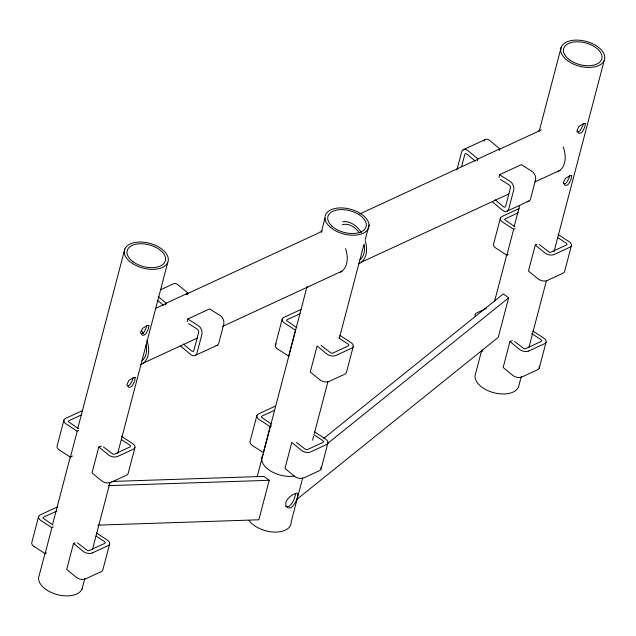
<?xml version="1.0" encoding="UTF-8"?>
<svg xmlns="http://www.w3.org/2000/svg" width="636" height="636" viewBox="0 0 636 636"><rect width="100%" height="100%" fill="white"/><g stroke="black" fill="none" stroke-linecap="round" stroke-linejoin="round"><path stroke-width="0.95" d="M132.988 377.76L132.733 379.533L130.308 384.279L129.052 385.464L127.542 385.758M146.638 325.719L146.383 327.492L143.959 332.238L142.703 333.423L141.2 333.717M569.419 175.822L569.164 177.595L566.74 182.341L565.484 183.526L563.981 183.82M583.069 123.781L582.815 125.554L580.39 130.3L579.142 131.485L576.876 131.93M187.262 321.792L187.779 318.994L209.602 308.897L220.151 315.543A6.447 4.365 65.2 0 1 223.753 324.209L218.816 342.995A6.447 4.365 65.2 0 1 216.001 345.698M499.037 177.531L499.554 174.741L521.377 164.637L531.927 171.283A6.447 4.365 65.2 0 1 535.52 179.948L530.591 198.734A6.447 4.365 65.2 0 1 527.037 201.437M295.605 493.655C294.85 498.505 292.902 503.14 289.094 506.399L285.779 506.359M38.613 516.551L31.8 542.524A6.447 3.673 14.7 0 0 34.034 546.467M63.926 420.07L57.113 446.043A6.447 3.673 14.7 0 0 59.347 449.986L70.413 457.181L72.456 456.012M44.957 553.455L39.162 575.54A22.538 12.831 14.7 0 0 57.232 594.612A22.538 12.831 14.7 0 0 82.601 587.108M52.518 524.644L70.405 456.449M77.711 428.6L124.831 249.002M34.034 546.467L45.1 553.654L51.913 527.681L53.281 526.902M70.413 457.181L77.226 431.2L78.594 430.421M75.127 542.858L73.514 543.454L66.701 569.427L76.272 577.313A6.447 3.673 14.7 0 0 85.455 578.935L101.235 571.637A6.447 3.673 14.7 0 0 102.809 570.007L109.623 544.034M101.243 446.082L98.826 446.981L92.013 472.953L101.585 480.832A6.447 3.673 14.7 0 0 110.767 482.462L126.548 475.156A6.447 3.673 14.7 0 0 128.114 473.534L134.935 447.561M82.1 588.936L84.874 578.37M92.427 549.56L110.068 482.327M117.628 453.516L167.769 262.398A22.538 12.831 14.7 0 0 139.888 242.038A22.538 12.831 14.7 0 0 131.239 262.668A22.538 12.831 14.7 0 0 167.769 262.398M256.896 415.547L250.075 441.527A6.447 3.673 14.7 0 0 252.317 445.47L263.376 452.657L270.197 426.684L271.556 425.905M275.388 345.046L282.201 319.073M257.183 476.658L307.093 286.415M321.212 232.601L324.996 218.188M111.769 481.468L263.868 476.404L269.203 480.299L258.844 519.787L97.849 525.145M302.752 477.668L291.177 521.806A22.538 12.831 14.7 0 1 274.164 532.07A22.538 12.831 14.7 0 1 249.074 520.367M312.578 440.207L313.588 436.36M314.343 433.482L327.961 381.592M339.306 338.344L363.76 245.138M365.271 239.375L369.047 224.961M321.085 469.01L327.898 443.038M353.211 346.564L346.397 372.537A6.447 3.673 14.7 0 1 344.831 374.159L329.043 381.465A6.447 3.673 14.7 0 1 319.86 379.835L310.288 371.957L317.102 345.984L326.673 353.862A6.447 3.673 14.7 0 0 335.856 355.492L351.644 348.186A6.447 3.673 14.7 0 0 350.977 342.621L339.91 335.426M456.926 169.86L461.609 152.012A6.447 4.365 65.2 0 1 467.865 150.541L477.954 158.96L499.777 148.864L489.688 140.437A6.447 4.365 65.2 0 0 483.773 141.017M461.609 166.56L464.813 154.349L465.552 153.57L466.927 154.103L475.259 161.067M500.381 218.124L493.568 244.097A6.447 3.673 14.7 0 0 495.802 248.04L506.868 255.235L508.236 254.456M481.396 351.517L475.601 373.602A22.538 12.831 14.7 0 0 492.073 392.213A22.538 12.831 14.7 0 0 518.531 386.998L521.305 376.433M494.498 301.575L506.844 254.511M514.15 226.662L519.692 205.531M539.09 131.58L561.262 47.064M482.04 349.856L481.555 351.708L482.923 350.929M506.868 255.235L513.681 229.262L515.049 228.475M323.772 438.371L503.315 293.935L508.649 297.831L498.29 337.319L297.076 499.188M512.393 340.61L509.969 341.508L503.156 367.481L512.727 375.367A6.447 3.673 14.7 0 0 521.91 376.989L537.698 369.691A6.447 3.673 14.7 0 0 539.042 366.217M536.895 244.431L535.281 245.035L528.468 271.008L538.04 278.886A6.447 3.673 14.7 0 0 547.222 280.516L563.003 273.21A6.447 3.673 14.7 0 0 564.577 271.588L571.39 245.615M528.866 347.622L546.499 280.389M554.059 251.578L604.2 60.46A22.538 12.831 14.7 0 0 576.319 40.1A22.538 12.831 14.7 0 0 567.67 60.73A22.538 12.831 14.7 0 0 604.2 60.46M539.264 368.061L546.078 342.089M165.591 304.906L166.179 303.221L188.002 293.124L177.913 284.697A6.447 4.365 65.2 0 0 173.143 283.958L160.916 289.611M187.413 294.81L188.002 293.124M477.366 160.646L477.954 158.96M499.188 150.549L499.777 148.864M327.556 443.515L508.649 297.831M45.1 553.654L46.468 552.875M463.088 149.794L484.91 139.697M155.351 308.516L166.131 303.523M185.903 294.381L318.898 232.84A22.538 15.248 65.2 0 1 322.436 230.995M359.801 213.919L476.618 159.859M499.085 149.468L536.832 132.002A22.538 15.248 65.2 0 1 541.363 129.919M143.474 363.013L197.399 338.066M222.56 326.427L342.073 271.119M361.407 262.175L508.784 193.988M534.844 181.928L560.006 170.289M195.514 355.309L217.345 345.205M507.29 211.049L529.112 200.952M81.845 414.696L68.696 420.786L68.219 421.541L78.3 428.569M300.12 313.699L286.971 319.789L286.494 320.544L296.575 327.564M518.3 212.75L505.151 218.84L504.674 219.595L514.755 226.623M486.286 308.516L476.642 312.976A6.447 3.673 14.7 0 0 475.291 316.45M56.532 511.177L43.383 517.259L42.906 518.022L52.987 525.042M274.816 410.172L261.658 416.262L261.181 417.025L271.262 424.045M92.268 552.962L108.056 545.656A6.447 3.673 14.7 0 0 107.389 540.091L96.322 532.904M528.723 351.016L544.511 343.71A6.447 3.673 14.7 0 0 543.844 338.145L532.777 330.959M108.207 485.658L269.203 480.299M499.554 174.741L510.104 181.387A6.447 4.365 65.2 0 1 513.697 190.053L508.768 208.839A6.447 4.365 65.2 0 1 502.512 210.301L492.431 201.882M500.453 179.463L509.166 184.949L510.334 186.276L510.501 187.715L505.572 206.501L504.825 207.272L503.45 206.74L495.118 199.784M187.779 318.994L198.329 325.64A6.447 4.365 65.2 0 1 201.922 334.305L196.993 353.091A6.447 4.365 65.2 0 1 190.744 354.562L180.656 346.143M188.677 323.724L197.391 329.21L198.559 330.537L198.726 331.968L193.797 350.754L193.05 351.533L191.674 350.993L183.351 344.036M558.09 234.477L569.148 241.672A6.447 3.673 14.7 0 1 569.824 247.237L554.035 254.543A6.447 3.673 14.7 0 1 544.853 252.913L535.281 245.035M557.844 237.657L566.151 243.055L567.097 244.137L566.62 244.9L550.832 252.206L549.456 252.301L539.225 244.423M513.681 229.262L502.615 222.067A6.447 3.673 14.7 0 1 501.947 216.502L517.736 209.196A6.447 3.673 14.7 0 1 519.143 208.783M531.704 333.598L540.846 339.537L541.785 340.618L541.308 341.381L525.527 348.679L524.144 348.782L514.635 341.492M338.837 338.066L347.979 344.004L348.918 345.086L348.441 345.849L332.66 353.155L331.276 353.25L321.045 345.372M314.597 431.908L325.664 439.094A6.447 3.673 14.7 0 1 326.332 444.659L310.543 451.965A6.447 3.673 14.7 0 1 301.369 450.336L291.797 442.457L284.976 468.43L294.548 476.316A6.447 3.673 14.7 0 0 303.738 477.938L319.518 470.632A6.447 3.673 14.7 0 0 320.862 467.166M313.532 434.547L322.667 440.478L323.605 441.567L323.136 442.322L307.347 449.628L305.964 449.724L296.455 442.441M270.197 426.684L259.13 419.49A6.447 3.673 14.7 0 1 258.462 413.925L274.243 406.619A6.447 3.673 14.7 0 1 275.658 406.205M121.635 436.423L132.693 443.618A6.447 3.673 14.7 0 1 133.361 449.183L117.581 456.489A6.447 3.673 14.7 0 1 108.398 454.859L98.826 446.981M121.389 439.603L129.696 445.001L130.642 446.082L130.165 446.846L114.377 454.152L113.001 454.247L103.485 446.965M77.226 431.2L66.16 424.013A6.447 3.673 14.7 0 1 65.492 418.448L81.281 411.142A6.447 3.673 14.7 0 1 82.688 410.729M96.084 536.084L104.391 541.482L105.33 542.564L104.853 543.319L89.072 550.625L87.689 550.728L77.457 542.85M51.913 527.681L40.847 520.494A6.447 3.673 14.7 0 1 40.179 514.922L55.968 507.623A6.447 3.673 14.7 0 1 57.375 507.202M509.969 341.508L519.54 349.387A6.447 3.673 14.7 0 0 528.723 351.016M73.514 543.454L83.085 551.332A6.447 3.673 14.7 0 0 92.268 552.962M158.253 296.599L166.179 303.221M157.426 300.264L163.484 305.32M294.762 476.038A22.538 12.831 14.7 0 1 269.489 470.298A22.538 12.831 14.7 0 1 263.113 454.573M276.239 343.861A6.447 3.673 14.7 0 0 277.622 348.989L288.688 356.184L295.502 330.203L284.435 323.016A6.447 3.673 14.7 0 1 283.767 317.451L299.556 310.145A6.447 3.673 14.7 0 1 300.963 309.732M141.224 330.33A22.538 15.248 65.2 0 1 143.513 333.431M146.94 340.451A22.538 15.248 65.2 0 1 140.914 364.523M146.153 344.943A19.74 13.356 65.2 0 1 142.035 360.636M345.539 248.557A22.538 15.248 65.2 0 1 340.427 272.2M342.764 221.805A22.538 15.248 65.2 0 1 361.439 232.593M365.183 240.559A22.538 15.248 65.2 0 1 358.839 263.686M342.279 224.818A19.74 13.356 65.2 0 1 359.34 232.919M364.086 244.105A19.74 13.356 65.2 0 1 359.968 259.798M563.122 146.781A22.538 15.248 65.2 0 1 557.438 171.792M297.855 494.228C297.72 499.467 294.722 504.269 291.097 507.854L287.782 507.822L285.842 505.922L285.755 502.631C287.544 497.67 291.98 494.601 296.829 492.995L297.855 494.228M135.237 377.442L134.729 380.996L132.304 385.742L131.048 386.927L128.79 387.372L126.826 384.653L128.901 380.376L133.457 377.752L135.237 377.442M148.896 325.401L148.379 328.955L145.962 333.701L144.706 334.886L142.44 335.331L140.476 332.612L142.559 328.335L147.107 325.712L148.896 325.401M571.677 175.504L571.16 179.058L568.743 183.804L567.487 184.989L565.221 185.434L563.258 182.715L565.34 178.438L569.888 175.814L571.677 175.504M585.327 123.464L584.818 127.017L582.393 131.763L581.137 132.94L578.879 133.393L576.916 130.674L578.991 126.397L583.546 123.774L585.327 123.464M329.989 226.949A22.538 12.831 14.7 0 0 367.656 229.771A22.538 12.831 14.7 0 0 343.416 208.004A22.538 12.831 14.7 0 0 329.989 226.949M332.103 226.281A19.74 11.233 14.7 0 0 365.088 228.745A19.74 11.233 14.7 0 0 343.869 209.689A19.74 11.233 14.7 0 0 332.103 226.281M133.107 261.801A19.74 11.233 14.7 0 0 165.098 261.563A19.74 11.233 14.7 0 0 140.683 243.731A19.74 11.233 14.7 0 0 133.107 261.801M569.546 59.864A19.74 11.233 14.7 0 0 601.537 59.625A19.74 11.233 14.7 0 0 577.122 41.793A19.74 11.233 14.7 0 0 569.546 59.864"/></g></svg>
